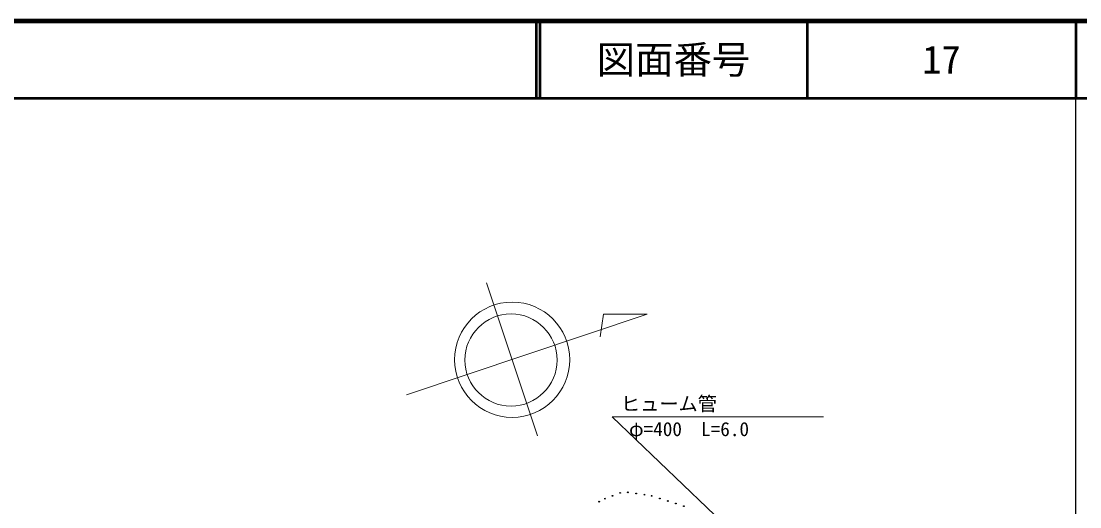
# Model space of a CAD drawing. Units: millimetres, scale not verified. Extents: x 40000 to 680000, y 20000 to 380000.
# Drawn here: x 441728 to 579500, y 316829 to 380000 of the extents above; entities that cross this region are included whole.
import ezdxf
from ezdxf.enums import TextEntityAlignment as Align

# ---------------------------------------------------------------- set-up
doc = ezdxf.new("R2010")
doc.units = ezdxf.units.MM
doc.header["$LTSCALE"] = 1000
for name, color, linetype, lineweight in [('M-BGD', 7, 'Continuous', 13), ('M-STR-HTXT', 7, 'Continuous', 13), ('M-TTL', 2, 'Continuous', 140), ('M-TTL-BAND', 7, 'Continuous', 25), ('M-TTL-LINE', 7, 'Continuous', 50)]:
    doc.layers.add(name, color=color, linetype=linetype, lineweight=lineweight)
doc.layers.add('M-TTL-TXT', color=7, linetype='Continuous')
doc.styles.add('ＭＳ ゴシック', font='')
doc.styles.get('ＭＳ ゴシック').set_extended_font_data('MS Gothic')

msp = doc.modelspace()

# ---------------------------------------------------------------- linework, layer by layer
at = {"layer": 'M-BGD'}
for p, q in [((502282, 345964), (508944, 326049)), ((491862, 331407), (523185, 341884)), ((517518, 341893), (517093, 338923)), ((523185, 341884), (517518, 341893))]:
    msp.add_line(p, q, dxfattribs=at)
for centre, radius in [((505626, 335966), 7500), ((505474, 335925), 6000)]:
    msp.add_circle(centre, radius, dxfattribs=at)
at = {"layer": 'M-BGD', "lineweight": 25}
for centre in [(518690, 318259), (519678, 318634), (520680, 318713), (521753, 318564), (522826, 318414), (523785, 318258), (516953, 317498), (517702, 317884), (524832, 317922), (525880, 317585), (526927, 317248), (527975, 316912)]:
    msp.add_circle(centre, 50, dxfattribs=at)
at = {"layer": 'M-STR-HTXT'}
for q in [(556968, 291897), (546157, 328516)]:
    msp.add_line((518657, 328516), q, dxfattribs=at)
at = {"layer": 'M-TTL'}
msp.add_line((680000, 380000), (40000, 380000), dxfattribs=at)
at = {"layer": 'M-TTL-BAND'}
msp.add_line((579000, 20000), (579000, 370000), dxfattribs=at)
at = {"layer": 'M-TTL-LINE'}
for p, q in [((508747, 380000), (508747, 370000)), ((509247, 380000), (509247, 370000)), ((543997, 380000), (543997, 370000)), ((579000, 380000), (579000, 370000)), ((40000, 370000), (680000, 370000))]:
    msp.add_line(p, q, dxfattribs=at)

# ---------------------------------------------------------------- texts
at = {"layer": 'M-STR-HTXT', "style": 'ＭＳ ゴシック'}
for s, p in [('ヒューム管', (519772, 328778)), ('φ=400  L=6.0', (520838, 325472))]:
    msp.add_text(s, height=1833, dxfattribs=at).set_placement(p, align=Align.BOTTOM_LEFT)
at = {"layer": 'M-TTL-TXT', "style": 'ＭＳ ゴシック'}
for s, p in [('図面番号', (526622, 375000)), ('17', (561497, 375000))]:
    msp.add_text(s, height=3666, dxfattribs=at).set_placement(p, align=Align.MIDDLE_CENTER)

doc.saveas('drawing.dxf')
